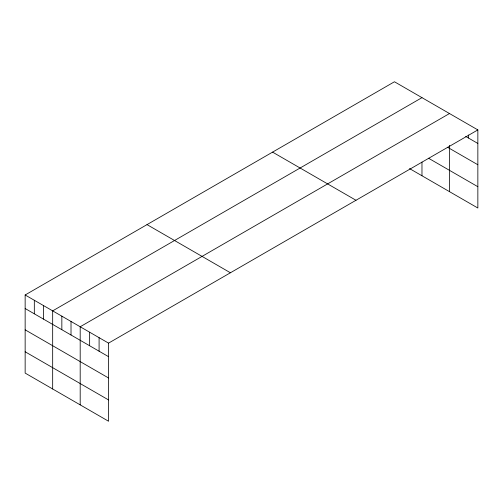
<?xml version="1.0" encoding="UTF-8"?>
<svg xmlns="http://www.w3.org/2000/svg" width="503" height="503" viewBox="0 0 503 503"><rect width="100%" height="100%" fill="white"/><g stroke="black" fill="none" stroke-linecap="round" stroke-linejoin="round"><path stroke-width="0.75" d="M477.85 129.912L108.547 343.128L108.547 421.237L25.15 373.088L25.15 294.978L394.453 81.763L477.85 129.912L477.85 208.022L409.524 168.574M421.973 97.651L52.67 310.867L52.67 388.976M449.493 113.54L80.191 326.755L80.191 404.871M465.696 136.432L477.85 143.449M447.532 147.253L477.85 164.758M428.531 158.238L477.85 186.714M272.582 152.126L355.979 200.269M147.021 224.615L230.418 272.764M25.15 294.978L108.547 343.128M25.15 308.521L108.547 356.665M25.15 329.83L108.547 377.973M25.15 351.779L108.547 399.929M468.4 134.986L468.4 137.992M449.493 145.342L449.493 191.649M421.973 162.067L421.973 175.761M99.091 337.67L99.091 351.207M89.641 332.213L89.641 345.756M71.017 321.461L71.017 334.998M61.844 316.161L61.844 329.704M43.497 305.572L43.497 319.109M34.323 300.272L34.323 313.815"/></g></svg>
